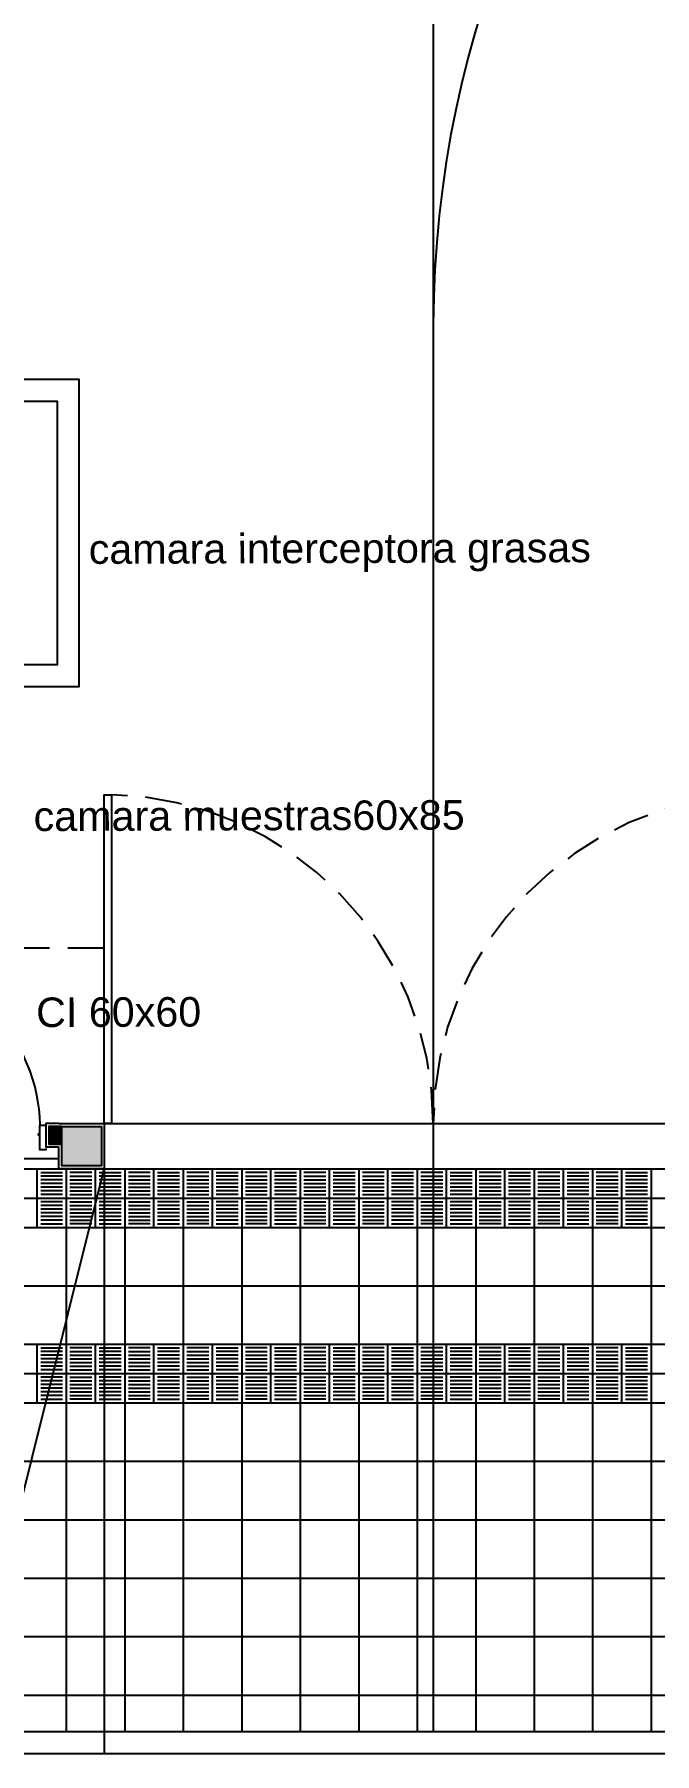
# Model space of a CAD drawing. Header units: inches. Extents: x -309 to 190, y -1585 to -1350.
# Drawn here: x -181.51 to -177.27, y -1423.41 to -1411.65 of the extents above; entities that cross this region are included whole.
import ezdxf
from ezdxf.lldxf.tags import DXFTag

# ---------------------------------------------------------------- set-up
doc = ezdxf.new("R2010")
doc.units = ezdxf.units.IN
doc.header["$MEASUREMENT"] = 0
doc.linetypes.add('CENTER2', pattern=[1.125, 0.75, -0.125, 0.125, -0.125])
doc.linetypes.add('HIDDEN', pattern=[0.375, 0.25, -0.125])
doc.layers.get('0').update_dxf_attribs({"color": 9, "linetype": 'CONTINUOUS'})
for name, color, linetype in [('02', 9, 'CONTINUOUS'), ('CARP', 9, 'CONTINUOUS'), ('CIEGOS', 9, 'CONTINUOUS'), ('CLOACA', 9, 'CONTINUOUS'), ('color gris', 9, 'CONTINUOUS'), ('DET', 9, 'CONTINUOUS'), ('estructura', 9, 'CONTINUOUS'), ('LADRILLO HUECO 12', 9, 'CONTINUOUS'), ('lm', 9, 'HIDDEN'), ('NO VIDENTES', 9, 'CONTINUOUS'), ('PROY', 9, 'HIDDEN2'), ('PU', 9, 'HIDDEN'), ('REVOQUE', 9, 'CONTINUOUS'), ('V2', 9, 'CONTINUOUS')]:
    doc.layers.add(name, color=color, linetype=linetype)
doc.styles.add('ROMANS', font='arial.ttf')
tags = doc.linetypes.add('HIDDEN2', pattern=[0.1875, 0.125, -0.0625]).pattern_tags.tags
tags[6:7] = [DXFTag(74, 4), DXFTag(75, 0), DXFTag(340, '0'), DXFTag(46, 1.0), DXFTag(50, 0.0), DXFTag(44, 0.0), DXFTag(45, 0.0)]
tags[4:5] = [DXFTag(74, 4), DXFTag(75, 0), DXFTag(340, '0'), DXFTag(46, 1.0), DXFTag(50, 0.0), DXFTag(44, 0.0), DXFTag(45, 0.0)]

# ---------------------------------------------------------------- blocks, each defined once
blk = doc.blocks.new('Z$W@#6410')
for p, q in [((0.439, 0.612), (0.446, 0.619)), ((0.446, 0.619), (0.476, 0.619)), ((0.448, 0.62), (0.448, 0.619)), ((0.474, 0.62), (0.448, 0.62)), ((0.454, 0.62), (0.454, 0.631)), ((0.47, 0.62), (0.454, 0.62)), ((0.47, 0.628), (0.47, 0.62)), ((0.474, 0.62), (0.474, 0.619)), ((0.482, 0.612), (0.476, 0.619)), ((0.622, 0.66), (0.494, 0.66)), ((0.494, 0.649), (0.622, 0.649)), ((0.633, 0.612), (0.64, 0.619)), ((0.67, 0.619), (0.64, 0.619)), ((0.641, 0.62), (0.641, 0.619)), ((0.641, 0.62), (0.668, 0.62)), ((0.646, 0.628), (0.646, 0.62)), ((0.646, 0.62), (0.662, 0.62)), ((0.662, 0.62), (0.662, 0.631)), ((0.668, 0.62), (0.668, 0.619)), ((0.677, 0.612), (0.67, 0.619)), ((-0.045, 0.552), (-0.039, 0.545)), ((-0.039, 0.545), (-0.008, 0.545)), ((-0.037, 0.543), (-0.037, 0.545)), ((-0.01, 0.543), (-0.037, 0.543)), ((-0.03, 0.543), (-0.03, 0.532)), ((-0.015, 0.543), (-0.03, 0.543)), ((-0.015, 0.535), (-0.015, 0.543)), ((-0.01, 0.543), (-0.01, 0.545)), ((-0.002, 0.552), (-0.008, 0.545)), ((0.01, 0.515), (0.622, 0.515)), ((0.622, 0.504), (0.01, 0.504)), ((0.634, 0.552), (0.64, 0.545)), ((0.67, 0.545), (0.64, 0.545)), ((0.642, 0.543), (0.642, 0.545)), ((0.642, 0.543), (0.668, 0.543)), ((0.646, 0.535), (0.646, 0.543)), ((0.646, 0.543), (0.662, 0.543)), ((0.662, 0.543), (0.662, 0.532)), ((0.668, 0.543), (0.668, 0.545)), ((0.677, 0.552), (0.67, 0.545))]:
    blk.add_line(p, q)
for points in [[(-0.554, 0.652), (-0.564, 0.652), (-0.564, 0.612), (-0.464, 0.612), (-0.464, 0.602), (-0.454, 0.602), (-0.454, 0.612), (-0.394, 0.612), (-0.394, 0.652), (-0.404, 0.652)], [(-0.554, -0.548), (-0.564, -0.548), (-0.564, -0.508), (-0.464, -0.508), (-0.464, -0.498), (-0.454, -0.498), (-0.454, -0.508), (-0.394, -0.508), (-0.394, -0.548), (-0.404, -0.548)]]:
    blk.add_lwpolyline(points)
blk.add_lwpolyline([(-0.394, 0.552), (0.716, 0.552), (0.716, 0.612), (-0.394, 0.612)], close=True)
for centre, radius, start, end in [((0.492, 0.62), 0.0401, 87.2967, 163.0248), ((0.493, 0.626), 0.023, 85.6577, 174.0204), ((0.623, 0.62), 0.0401, 16.9752, 92.7033), ((0.623, 0.626), 0.023, 5.9796, 94.3423), ((-0.413, 0.623), 1.132, 270.9778, 356.3823), ((0.008, 0.544), 0.0401, 196.9752, 272.7033), ((0.008, 0.538), 0.023, 185.9796, 274.3423), ((0.623, 0.538), 0.023, 265.6577, 354.0204), ((0.624, 0.544), 0.0401, 267.2967, 343.0248)]:
    blk.add_arc(centre, radius, start, end)

msp = doc.modelspace()

# ---------------------------------------------------------------- hatches: boundary and pattern name
at = {"layer": 'color gris'}
h = msp.add_hatch(color=256, dxfattribs=at)
h.paths.add_polyline_path([(-234.352, -1419.388), (-234.602, -1419.388), (-234.602, -1419.118), (-234.102, -1419.118), (-234.102, -1419.388)])
h.paths.add_polyline_path([(-234.602, -1413.288), (-234.602, -1413.038), (-234.332, -1413.038), (-234.332, -1413.538), (-234.602, -1413.538)])
h.paths.add_polyline_path([(-234.602, -1407.388), (-234.602, -1407.138), (-234.332, -1407.138), (-234.332, -1407.638), (-234.602, -1407.638)])
h.paths.add_polyline_path([(-234.602, -1401.488), (-234.602, -1401.238), (-234.332, -1401.238), (-234.332, -1401.738), (-234.602, -1401.738)])
h.paths.add_polyline_path([(-234.602, -1395.588), (-234.602, -1395.338), (-234.332, -1395.338), (-234.332, -1395.838), (-234.602, -1395.838)])
h.paths.add_polyline_path([(-234.602, -1389.688), (-234.602, -1389.438), (-234.332, -1389.438), (-234.332, -1389.938), (-234.602, -1389.938)])
h.paths.add_polyline_path([(-234.352, -1379.108), (-234.602, -1379.108), (-234.602, -1379.378), (-234.042, -1379.378), (-234.042, -1379.108)])
h.paths.add_polyline_path([(-234.602, -1383.788), (-234.602, -1383.538), (-234.332, -1383.538), (-234.332, -1384.038), (-234.602, -1384.038)])
h.paths.add_polyline_path([(-199.299, -1406.298), (-199.299, -1406.048), (-199.029, -1406.048), (-199.029, -1406.548), (-199.299, -1406.548)])
h.paths.add_polyline_path([(-181.322, -1419.118), (-181.052, -1419.118), (-181.052, -1419.388), (-181.322, -1419.388)])
h.paths.add_polyline_path([(-206.622, -1375.558), (-206.622, -1375.308), (-206.892, -1375.308), (-206.892, -1375.968), (-206.622, -1375.968)])
h.paths.add_polyline_path([(-191.785, -1379.358), (-192.285, -1379.358), (-192.285, -1379.138), (-192.226, -1378.943), (-191.707, -1379.1)])
h.paths.add_polyline_path([(-184.212, -1381.367), (-184.577, -1381.256), (-184.656, -1381.515), (-184.482, -1381.567), (-184.482, -1381.867), (-184.212, -1381.867)])
h.paths.add_polyline_path([(-184.712, -1395.588), (-184.712, -1395.488), (-184.212, -1395.488), (-184.212, -1395.688), (-184.712, -1395.688)])
h.paths.add_polyline_path([(-184.712, -1389.688), (-184.712, -1389.588), (-184.212, -1389.588), (-184.212, -1389.788), (-184.712, -1389.788)])
h.paths.add_polyline_path([(-184.712, -1383.788), (-184.712, -1383.688), (-184.212, -1383.688), (-184.212, -1383.888), (-184.712, -1383.888)])
h.paths.add_polyline_path([(-203.989, -1375.385), (-204.228, -1375.313), (-204.307, -1375.572), (-203.828, -1375.716), (-203.75, -1375.458)])
h.paths.add_polyline_path([(-206.582, -1395.588), (-206.582, -1395.488), (-206.082, -1395.488), (-206.082, -1395.688), (-206.582, -1395.688)])
h.paths.add_polyline_path([(-184.212, -1410.408), (-184.212, -1410.658), (-184.482, -1410.658), (-184.482, -1410.158), (-184.212, -1410.158)])
h.paths.add_polyline_path([(-191.765, -1410.388), (-192.015, -1410.388), (-192.015, -1410.658), (-191.515, -1410.658), (-191.515, -1410.388)])
h.paths.add_polyline_path([(-199.049, -1410.388), (-199.299, -1410.388), (-199.299, -1410.658), (-198.799, -1410.658), (-198.799, -1410.388)])
h.paths.add_polyline_path([(-184.482, -1401.488), (-184.482, -1401.238), (-184.212, -1401.238), (-184.212, -1401.738), (-184.482, -1401.738)])
h.paths.add_polyline_path([(-191.765, -1401.238), (-192.015, -1401.238), (-192.015, -1401.508), (-191.515, -1401.508), (-191.515, -1401.238)])
h.paths.add_polyline_path([(-199.049, -1401.238), (-199.299, -1401.238), (-199.299, -1401.508), (-198.799, -1401.508), (-198.799, -1401.238)])
h.paths.add_polyline_path([(-191.765, -1419.118), (-192.015, -1419.118), (-192.015, -1419.388), (-191.515, -1419.388), (-191.515, -1419.118)])
h.paths.add_polyline_path([(-199.049, -1419.118), (-199.299, -1419.118), (-199.299, -1419.388), (-198.799, -1419.388), (-198.799, -1419.118)])
h.paths.add_polyline_path([(-184.212, -1419.388), (-184.212, -1419.118), (-184.712, -1419.118), (-184.712, -1419.388)])
h.paths.add_polyline_path([(-206.332, -1419.118), (-206.582, -1419.118), (-206.582, -1419.388), (-206.082, -1419.388), (-206.082, -1419.118)])
h.paths.add_polyline_path([(-206.872, -1419.118), (-207.122, -1419.118), (-207.122, -1419.388), (-206.622, -1419.388), (-206.622, -1419.118)])
h.paths.add_polyline_path([(-206.582, -1379.238), (-206.582, -1379.138), (-206.082, -1379.138), (-206.082, -1379.338), (-206.582, -1379.338)])
h.paths.add_polyline_path([(-206.582, -1413.288), (-206.582, -1413.038), (-206.312, -1413.038), (-206.312, -1413.538), (-206.582, -1413.538)])
h.paths.add_polyline_path([(-206.622, -1413.288), (-206.622, -1413.038), (-206.892, -1413.038), (-206.892, -1413.538), (-206.622, -1413.538)])
h.paths.add_polyline_path([(-206.582, -1407.388), (-206.582, -1407.138), (-206.312, -1407.138), (-206.312, -1407.638), (-206.582, -1407.638)])
h.paths.add_polyline_path([(-206.622, -1407.388), (-206.622, -1407.138), (-206.892, -1407.138), (-206.892, -1407.638), (-206.622, -1407.638)])
h.paths.add_polyline_path([(-206.582, -1401.488), (-206.582, -1401.238), (-206.312, -1401.238), (-206.312, -1401.738), (-206.582, -1401.738)])
h.paths.add_polyline_path([(-206.622, -1401.488), (-206.622, -1401.238), (-206.892, -1401.238), (-206.892, -1401.738), (-206.622, -1401.738)])
h.paths.add_polyline_path([(-206.622, -1395.588), (-206.622, -1395.338), (-206.892, -1395.338), (-206.892, -1395.838), (-206.622, -1395.838)])
h.paths.add_polyline_path([(-206.582, -1389.688), (-206.582, -1389.588), (-206.082, -1389.588), (-206.082, -1389.788), (-206.582, -1389.788)])
h.paths.add_polyline_path([(-206.622, -1389.688), (-206.622, -1389.438), (-206.892, -1389.438), (-206.892, -1389.938), (-206.622, -1389.938)])
h.paths.add_polyline_path([(-211.412, -1375.618), (-211.412, -1375.308), (-211.682, -1375.308), (-211.682, -1375.968), (-211.412, -1375.968)])
h.paths.add_polyline_path([(-206.582, -1383.788), (-206.582, -1383.688), (-206.082, -1383.688), (-206.082, -1383.888), (-206.582, -1383.888)])
h.paths.add_polyline_path([(-206.622, -1383.788), (-206.622, -1383.538), (-206.892, -1383.538), (-206.892, -1384.038), (-206.622, -1384.038)])
h.paths.add_polyline_path([(-206.622, -1379.238), (-206.622, -1378.988), (-206.892, -1378.988), (-206.892, -1379.488), (-206.622, -1379.488)])
at = {"layer": 'LADRILLO HUECO 12'}
msp.add_hatch(color=256, dxfattribs=at).paths.add_polyline_path([(-181.322, -1419.118), (-181.412, -1419.118), (-181.412, -1419.238), (-181.322, -1419.238)])

# ---------------------------------------------------------------- linework, layer by layer
at = {"linetype": 'HIDDEN'}
msp.add_lwpolyline([(-181.032, -1419.098), (-181.032, -1417.998), (-181.032, -1417.898), (-184.192, -1417.898)], dxfattribs=at)
for points in [[(-181.032, -1419.098), (-176.532, -1419.098)], [(-181.342, -1419.339), (-184.192, -1419.339)]]:
    msp.add_lwpolyline(points)
at = {"layer": '02'}
for p, q in [((-182.032, -1423.408), (-181.032, -1419.408)), ((-181.032, -1419.408), (-181.032, -1423.408))]:
    msp.add_line(p, q, dxfattribs=at)
at = {"layer": 'CARP'}
msp.add_lwpolyline([(-181.032, -1419.098), (-181.032, -1416.848), (-180.982, -1416.848), (-180.982, -1419.098)], close=True, dxfattribs=at)
at = {"layer": 'CIEGOS'}
for points in [[(-264.492, -1419.408), (-172.972, -1419.408)], [(-264.658, -1419.808), (-172.806, -1419.808)], [(-264.989, -1420.608), (-172.474, -1420.608)], [(-264.989, -1420.608), (-172.474, -1420.608)], [(-265.155, -1421.008), (-172.308, -1421.008)], [(-265.155, -1421.008), (-172.308, -1421.008)]]:
    msp.add_lwpolyline(points, dxfattribs=at)
at = {"layer": 'CLOACA'}
for points in [[(-182.703, -1416.108), (-181.203, -1416.108), (-181.203, -1414.008), (-182.703, -1414.008)], [(-182.553, -1415.958), (-181.353, -1415.958), (-181.353, -1414.158), (-182.553, -1414.158)]]:
    msp.add_lwpolyline(points, close=True, dxfattribs=at)
at = {"layer": 'DET'}
for points in [[(-181.492, -1419.808), (-181.492, -1419.408)], [(-181.292, -1419.408), (-181.292, -1423.258)], [(-181.092, -1419.808), (-181.092, -1419.408)], [(-180.892, -1419.408), (-180.892, -1423.258)], [(-180.692, -1419.808), (-180.692, -1419.408)], [(-180.492, -1419.408), (-180.492, -1423.258)], [(-180.292, -1419.808), (-180.292, -1419.408)], [(-180.092, -1419.408), (-180.092, -1423.258)], [(-179.892, -1419.808), (-179.892, -1419.408)], [(-179.692, -1419.408), (-179.692, -1423.258)], [(-179.492, -1419.808), (-179.492, -1419.408)], [(-179.292, -1419.408), (-179.292, -1423.258)], [(-179.092, -1419.808), (-179.092, -1419.408)], [(-178.892, -1419.408), (-178.892, -1423.258)], [(-178.692, -1419.808), (-178.692, -1419.408)], [(-178.492, -1419.408), (-178.492, -1423.258)], [(-178.292, -1419.808), (-178.292, -1419.408)], [(-178.092, -1419.408), (-178.092, -1423.258)], [(-177.892, -1419.808), (-177.892, -1419.408)], [(-177.692, -1419.408), (-177.692, -1423.258)], [(-177.492, -1419.808), (-177.492, -1419.408)], [(-177.292, -1419.408), (-177.292, -1423.258)], [(-264.575, -1419.608), (-172.889, -1419.608)], [(-264.824, -1420.208), (-172.64, -1420.208)], [(-264.824, -1420.208), (-172.64, -1420.208)], [(-181.492, -1421.008), (-181.492, -1420.608)], [(-181.092, -1421.008), (-181.092, -1420.608)], [(-180.692, -1421.008), (-180.692, -1420.608)], [(-180.292, -1421.008), (-180.292, -1420.608)], [(-179.892, -1421.008), (-179.892, -1420.608)], [(-179.492, -1421.008), (-179.492, -1420.608)], [(-179.092, -1421.008), (-179.092, -1420.608)], [(-178.692, -1421.008), (-178.692, -1420.608)], [(-178.292, -1421.008), (-178.292, -1420.608)], [(-177.892, -1421.008), (-177.892, -1420.608)], [(-177.492, -1421.008), (-177.492, -1420.608)], [(-265.072, -1420.808), (-172.391, -1420.808)], [(-265.072, -1420.808), (-172.391, -1420.808)], [(-265.321, -1421.408), (-172.142, -1421.408)], [(-265.321, -1421.408), (-172.142, -1421.408)], [(-265.487, -1421.808), (-171.977, -1421.808)], [(-265.487, -1421.808), (-171.977, -1421.808)], [(-265.653, -1422.208), (-171.811, -1422.208)], [(-183.292, -1422.608), (-171.645, -1422.608)], [(-183.292, -1423.008), (-171.479, -1423.008)]]:
    msp.add_lwpolyline(points, dxfattribs=at)
at = {"layer": 'estructura'}
msp.add_lwpolyline([(-181.322, -1419.118), (-181.052, -1419.118), (-181.052, -1419.388), (-181.322, -1419.388)], close=True, dxfattribs=at)
at = {"layer": 'LADRILLO HUECO 12'}
msp.add_lwpolyline([(-181.322, -1419.118), (-181.412, -1419.118), (-181.412, -1419.238), (-181.322, -1419.238)], dxfattribs=at)
at = {"layer": 'lm', "linetype": 'CENTER2'}
msp.add_line((-265.805, -1419.408), (-171.458, -1419.408), dxfattribs=at)
msp.add_line((-265.805, -1419.408), (-171.458, -1419.408), dxfattribs=at)
at = {"layer": 'NO VIDENTES'}
for p, q in [((-181.467, -1419.433), (-181.317, -1419.433)), ((-181.317, -1419.458), (-181.467, -1419.458)), ((-181.117, -1419.433), (-181.267, -1419.433)), ((-181.267, -1419.458), (-181.117, -1419.458)), ((-181.067, -1419.433), (-180.917, -1419.433)), ((-180.917, -1419.458), (-181.067, -1419.458)), ((-180.717, -1419.433), (-180.867, -1419.433)), ((-180.867, -1419.458), (-180.717, -1419.458)), ((-180.667, -1419.433), (-180.517, -1419.433)), ((-180.517, -1419.458), (-180.667, -1419.458)), ((-180.317, -1419.433), (-180.467, -1419.433)), ((-180.467, -1419.458), (-180.317, -1419.458)), ((-180.267, -1419.433), (-180.117, -1419.433)), ((-180.117, -1419.458), (-180.267, -1419.458)), ((-179.917, -1419.433), (-180.067, -1419.433)), ((-180.067, -1419.458), (-179.917, -1419.458)), ((-179.867, -1419.433), (-179.717, -1419.433)), ((-179.717, -1419.458), (-179.867, -1419.458)), ((-179.517, -1419.433), (-179.667, -1419.433)), ((-179.667, -1419.458), (-179.517, -1419.458)), ((-179.467, -1419.433), (-179.317, -1419.433)), ((-179.317, -1419.458), (-179.467, -1419.458)), ((-179.117, -1419.433), (-179.267, -1419.433)), ((-179.267, -1419.458), (-179.117, -1419.458)), ((-179.067, -1419.433), (-178.917, -1419.433)), ((-178.917, -1419.458), (-179.067, -1419.458)), ((-178.717, -1419.433), (-178.867, -1419.433)), ((-178.867, -1419.458), (-178.717, -1419.458)), ((-178.667, -1419.433), (-178.517, -1419.433)), ((-178.517, -1419.458), (-178.667, -1419.458)), ((-178.317, -1419.433), (-178.467, -1419.433)), ((-178.467, -1419.458), (-178.317, -1419.458)), ((-178.267, -1419.433), (-178.117, -1419.433)), ((-178.117, -1419.458), (-178.267, -1419.458)), ((-177.917, -1419.433), (-178.067, -1419.433)), ((-178.067, -1419.458), (-177.917, -1419.458)), ((-177.867, -1419.433), (-177.717, -1419.433)), ((-177.717, -1419.458), (-177.867, -1419.458)), ((-177.517, -1419.433), (-177.667, -1419.433)), ((-177.667, -1419.458), (-177.517, -1419.458)), ((-177.467, -1419.433), (-177.317, -1419.433)), ((-177.317, -1419.458), (-177.467, -1419.458)), ((-181.317, -1419.483), (-181.467, -1419.483)), ((-181.317, -1419.508), (-181.467, -1419.508)), ((-181.317, -1419.533), (-181.467, -1419.533)), ((-181.317, -1419.558), (-181.467, -1419.558)), ((-181.317, -1419.583), (-181.467, -1419.583)), ((-181.267, -1419.483), (-181.117, -1419.483)), ((-181.267, -1419.508), (-181.117, -1419.508)), ((-181.267, -1419.533), (-181.117, -1419.533)), ((-181.267, -1419.558), (-181.117, -1419.558)), ((-181.267, -1419.583), (-181.117, -1419.583)), ((-180.917, -1419.483), (-181.067, -1419.483)), ((-180.917, -1419.508), (-181.067, -1419.508)), ((-180.917, -1419.533), (-181.067, -1419.533)), ((-180.917, -1419.558), (-181.067, -1419.558)), ((-180.917, -1419.583), (-181.067, -1419.583)), ((-180.867, -1419.483), (-180.717, -1419.483)), ((-180.867, -1419.508), (-180.717, -1419.508)), ((-180.867, -1419.533), (-180.717, -1419.533)), ((-180.867, -1419.558), (-180.717, -1419.558)), ((-180.867, -1419.583), (-180.717, -1419.583)), ((-180.517, -1419.483), (-180.667, -1419.483)), ((-180.517, -1419.508), (-180.667, -1419.508)), ((-180.517, -1419.533), (-180.667, -1419.533)), ((-180.517, -1419.558), (-180.667, -1419.558)), ((-180.517, -1419.583), (-180.667, -1419.583)), ((-180.467, -1419.483), (-180.317, -1419.483)), ((-180.467, -1419.508), (-180.317, -1419.508)), ((-180.467, -1419.533), (-180.317, -1419.533)), ((-180.467, -1419.558), (-180.317, -1419.558)), ((-180.467, -1419.583), (-180.317, -1419.583)), ((-180.117, -1419.483), (-180.267, -1419.483)), ((-180.117, -1419.508), (-180.267, -1419.508)), ((-180.117, -1419.533), (-180.267, -1419.533)), ((-180.117, -1419.558), (-180.267, -1419.558)), ((-180.117, -1419.583), (-180.267, -1419.583)), ((-180.067, -1419.483), (-179.917, -1419.483)), ((-180.067, -1419.508), (-179.917, -1419.508)), ((-180.067, -1419.533), (-179.917, -1419.533)), ((-180.067, -1419.558), (-179.917, -1419.558)), ((-180.067, -1419.583), (-179.917, -1419.583)), ((-179.717, -1419.483), (-179.867, -1419.483)), ((-179.717, -1419.508), (-179.867, -1419.508)), ((-179.717, -1419.533), (-179.867, -1419.533)), ((-179.717, -1419.558), (-179.867, -1419.558)), ((-179.717, -1419.583), (-179.867, -1419.583)), ((-179.667, -1419.483), (-179.517, -1419.483)), ((-179.667, -1419.508), (-179.517, -1419.508)), ((-179.667, -1419.533), (-179.517, -1419.533)), ((-179.667, -1419.558), (-179.517, -1419.558)), ((-179.667, -1419.583), (-179.517, -1419.583)), ((-179.317, -1419.483), (-179.467, -1419.483)), ((-179.317, -1419.508), (-179.467, -1419.508)), ((-179.317, -1419.533), (-179.467, -1419.533)), ((-179.317, -1419.558), (-179.467, -1419.558)), ((-179.317, -1419.583), (-179.467, -1419.583)), ((-179.267, -1419.483), (-179.117, -1419.483)), ((-179.267, -1419.508), (-179.117, -1419.508)), ((-179.267, -1419.533), (-179.117, -1419.533)), ((-179.267, -1419.558), (-179.117, -1419.558)), ((-179.267, -1419.583), (-179.117, -1419.583)), ((-178.917, -1419.483), (-179.067, -1419.483)), ((-178.917, -1419.508), (-179.067, -1419.508)), ((-178.917, -1419.533), (-179.067, -1419.533)), ((-178.917, -1419.558), (-179.067, -1419.558)), ((-178.917, -1419.583), (-179.067, -1419.583)), ((-178.867, -1419.483), (-178.717, -1419.483)), ((-178.867, -1419.508), (-178.717, -1419.508)), ((-178.867, -1419.533), (-178.717, -1419.533)), ((-178.867, -1419.558), (-178.717, -1419.558)), ((-178.867, -1419.583), (-178.717, -1419.583)), ((-178.517, -1419.483), (-178.667, -1419.483)), ((-178.517, -1419.508), (-178.667, -1419.508)), ((-178.517, -1419.533), (-178.667, -1419.533)), ((-178.517, -1419.558), (-178.667, -1419.558)), ((-178.517, -1419.583), (-178.667, -1419.583)), ((-178.467, -1419.483), (-178.317, -1419.483)), ((-178.467, -1419.508), (-178.317, -1419.508)), ((-178.467, -1419.533), (-178.317, -1419.533)), ((-178.467, -1419.558), (-178.317, -1419.558)), ((-178.467, -1419.583), (-178.317, -1419.583)), ((-178.117, -1419.483), (-178.267, -1419.483)), ((-178.117, -1419.508), (-178.267, -1419.508)), ((-178.117, -1419.533), (-178.267, -1419.533)), ((-178.117, -1419.558), (-178.267, -1419.558)), ((-178.117, -1419.583), (-178.267, -1419.583)), ((-178.067, -1419.483), (-177.917, -1419.483)), ((-178.067, -1419.508), (-177.917, -1419.508)), ((-178.067, -1419.533), (-177.917, -1419.533)), ((-178.067, -1419.558), (-177.917, -1419.558)), ((-178.067, -1419.583), (-177.917, -1419.583)), ((-177.717, -1419.483), (-177.867, -1419.483)), ((-177.717, -1419.508), (-177.867, -1419.508)), ((-177.717, -1419.533), (-177.867, -1419.533)), ((-177.717, -1419.558), (-177.867, -1419.558)), ((-177.717, -1419.583), (-177.867, -1419.583)), ((-177.667, -1419.483), (-177.517, -1419.483)), ((-177.667, -1419.508), (-177.517, -1419.508)), ((-177.667, -1419.533), (-177.517, -1419.533)), ((-177.667, -1419.558), (-177.517, -1419.558)), ((-177.667, -1419.583), (-177.517, -1419.583)), ((-177.317, -1419.483), (-177.467, -1419.483)), ((-177.317, -1419.508), (-177.467, -1419.508)), ((-177.317, -1419.533), (-177.467, -1419.533)), ((-177.317, -1419.558), (-177.467, -1419.558)), ((-177.317, -1419.583), (-177.467, -1419.583)), ((-181.317, -1419.633), (-181.467, -1419.633)), ((-181.317, -1419.658), (-181.467, -1419.658)), ((-181.317, -1419.683), (-181.467, -1419.683)), ((-181.317, -1419.708), (-181.467, -1419.708)), ((-181.267, -1419.633), (-181.117, -1419.633)), ((-181.267, -1419.658), (-181.117, -1419.658)), ((-181.267, -1419.683), (-181.117, -1419.683)), ((-181.267, -1419.708), (-181.117, -1419.708)), ((-180.917, -1419.633), (-181.067, -1419.633)), ((-180.917, -1419.658), (-181.067, -1419.658)), ((-180.917, -1419.683), (-181.067, -1419.683)), ((-180.917, -1419.708), (-181.067, -1419.708)), ((-180.867, -1419.633), (-180.717, -1419.633)), ((-180.867, -1419.658), (-180.717, -1419.658)), ((-180.867, -1419.683), (-180.717, -1419.683)), ((-180.867, -1419.708), (-180.717, -1419.708)), ((-180.517, -1419.633), (-180.667, -1419.633)), ((-180.517, -1419.658), (-180.667, -1419.658)), ((-180.517, -1419.683), (-180.667, -1419.683)), ((-180.517, -1419.708), (-180.667, -1419.708)), ((-180.467, -1419.633), (-180.317, -1419.633)), ((-180.467, -1419.658), (-180.317, -1419.658)), ((-180.467, -1419.683), (-180.317, -1419.683)), ((-180.467, -1419.708), (-180.317, -1419.708)), ((-180.117, -1419.633), (-180.267, -1419.633)), ((-180.117, -1419.658), (-180.267, -1419.658)), ((-180.117, -1419.683), (-180.267, -1419.683)), ((-180.117, -1419.708), (-180.267, -1419.708)), ((-180.067, -1419.633), (-179.917, -1419.633)), ((-180.067, -1419.658), (-179.917, -1419.658)), ((-180.067, -1419.683), (-179.917, -1419.683)), ((-180.067, -1419.708), (-179.917, -1419.708)), ((-179.717, -1419.633), (-179.867, -1419.633)), ((-179.717, -1419.658), (-179.867, -1419.658)), ((-179.717, -1419.683), (-179.867, -1419.683)), ((-179.717, -1419.708), (-179.867, -1419.708)), ((-179.667, -1419.633), (-179.517, -1419.633)), ((-179.667, -1419.658), (-179.517, -1419.658)), ((-179.667, -1419.683), (-179.517, -1419.683)), ((-179.667, -1419.708), (-179.517, -1419.708)), ((-179.317, -1419.633), (-179.467, -1419.633)), ((-179.317, -1419.658), (-179.467, -1419.658)), ((-179.317, -1419.683), (-179.467, -1419.683)), ((-179.317, -1419.708), (-179.467, -1419.708)), ((-179.267, -1419.633), (-179.117, -1419.633)), ((-179.267, -1419.658), (-179.117, -1419.658)), ((-179.267, -1419.683), (-179.117, -1419.683)), ((-179.267, -1419.708), (-179.117, -1419.708)), ((-178.917, -1419.633), (-179.067, -1419.633)), ((-178.917, -1419.658), (-179.067, -1419.658)), ((-178.917, -1419.683), (-179.067, -1419.683)), ((-178.917, -1419.708), (-179.067, -1419.708)), ((-178.867, -1419.633), (-178.717, -1419.633)), ((-178.867, -1419.658), (-178.717, -1419.658)), ((-178.867, -1419.683), (-178.717, -1419.683)), ((-178.867, -1419.708), (-178.717, -1419.708)), ((-178.517, -1419.633), (-178.667, -1419.633)), ((-178.517, -1419.658), (-178.667, -1419.658)), ((-178.517, -1419.683), (-178.667, -1419.683)), ((-178.517, -1419.708), (-178.667, -1419.708)), ((-178.467, -1419.633), (-178.317, -1419.633)), ((-178.467, -1419.658), (-178.317, -1419.658)), ((-178.467, -1419.683), (-178.317, -1419.683)), ((-178.467, -1419.708), (-178.317, -1419.708)), ((-178.117, -1419.633), (-178.267, -1419.633)), ((-178.117, -1419.658), (-178.267, -1419.658)), ((-178.117, -1419.683), (-178.267, -1419.683)), ((-178.117, -1419.708), (-178.267, -1419.708)), ((-178.067, -1419.633), (-177.917, -1419.633)), ((-178.067, -1419.658), (-177.917, -1419.658)), ((-178.067, -1419.683), (-177.917, -1419.683)), ((-178.067, -1419.708), (-177.917, -1419.708)), ((-177.717, -1419.633), (-177.867, -1419.633)), ((-177.717, -1419.658), (-177.867, -1419.658)), ((-177.717, -1419.683), (-177.867, -1419.683)), ((-177.717, -1419.708), (-177.867, -1419.708)), ((-177.667, -1419.633), (-177.517, -1419.633)), ((-177.667, -1419.658), (-177.517, -1419.658)), ((-177.667, -1419.683), (-177.517, -1419.683)), ((-177.667, -1419.708), (-177.517, -1419.708)), ((-177.317, -1419.633), (-177.467, -1419.633)), ((-177.317, -1419.658), (-177.467, -1419.658)), ((-177.317, -1419.683), (-177.467, -1419.683)), ((-177.317, -1419.708), (-177.467, -1419.708)), ((-181.317, -1419.733), (-181.467, -1419.733)), ((-181.317, -1419.758), (-181.467, -1419.758)), ((-181.467, -1419.783), (-181.317, -1419.783)), ((-181.267, -1419.733), (-181.117, -1419.733)), ((-181.267, -1419.758), (-181.117, -1419.758)), ((-181.117, -1419.783), (-181.267, -1419.783)), ((-180.917, -1419.733), (-181.067, -1419.733)), ((-180.917, -1419.758), (-181.067, -1419.758)), ((-181.067, -1419.783), (-180.917, -1419.783)), ((-180.867, -1419.733), (-180.717, -1419.733)), ((-180.867, -1419.758), (-180.717, -1419.758)), ((-180.717, -1419.783), (-180.867, -1419.783)), ((-180.517, -1419.733), (-180.667, -1419.733)), ((-180.517, -1419.758), (-180.667, -1419.758)), ((-180.667, -1419.783), (-180.517, -1419.783)), ((-180.467, -1419.733), (-180.317, -1419.733)), ((-180.467, -1419.758), (-180.317, -1419.758)), ((-180.317, -1419.783), (-180.467, -1419.783)), ((-180.117, -1419.733), (-180.267, -1419.733)), ((-180.117, -1419.758), (-180.267, -1419.758)), ((-180.267, -1419.783), (-180.117, -1419.783)), ((-180.067, -1419.733), (-179.917, -1419.733)), ((-180.067, -1419.758), (-179.917, -1419.758)), ((-179.917, -1419.783), (-180.067, -1419.783)), ((-179.717, -1419.733), (-179.867, -1419.733)), ((-179.717, -1419.758), (-179.867, -1419.758)), ((-179.867, -1419.783), (-179.717, -1419.783)), ((-179.667, -1419.733), (-179.517, -1419.733)), ((-179.667, -1419.758), (-179.517, -1419.758)), ((-179.517, -1419.783), (-179.667, -1419.783)), ((-179.317, -1419.733), (-179.467, -1419.733)), ((-179.317, -1419.758), (-179.467, -1419.758)), ((-179.467, -1419.783), (-179.317, -1419.783)), ((-179.267, -1419.733), (-179.117, -1419.733)), ((-179.267, -1419.758), (-179.117, -1419.758)), ((-179.117, -1419.783), (-179.267, -1419.783)), ((-178.917, -1419.733), (-179.067, -1419.733)), ((-178.917, -1419.758), (-179.067, -1419.758)), ((-179.067, -1419.783), (-178.917, -1419.783)), ((-178.867, -1419.733), (-178.717, -1419.733)), ((-178.867, -1419.758), (-178.717, -1419.758)), ((-178.717, -1419.783), (-178.867, -1419.783)), ((-178.517, -1419.733), (-178.667, -1419.733)), ((-178.517, -1419.758), (-178.667, -1419.758)), ((-178.667, -1419.783), (-178.517, -1419.783)), ((-178.467, -1419.733), (-178.317, -1419.733)), ((-178.467, -1419.758), (-178.317, -1419.758)), ((-178.317, -1419.783), (-178.467, -1419.783)), ((-178.117, -1419.733), (-178.267, -1419.733)), ((-178.117, -1419.758), (-178.267, -1419.758)), ((-178.267, -1419.783), (-178.117, -1419.783)), ((-178.067, -1419.733), (-177.917, -1419.733)), ((-178.067, -1419.758), (-177.917, -1419.758)), ((-177.917, -1419.783), (-178.067, -1419.783)), ((-177.717, -1419.733), (-177.867, -1419.733)), ((-177.717, -1419.758), (-177.867, -1419.758)), ((-177.867, -1419.783), (-177.717, -1419.783)), ((-177.667, -1419.733), (-177.517, -1419.733)), ((-177.667, -1419.758), (-177.517, -1419.758)), ((-177.517, -1419.783), (-177.667, -1419.783)), ((-177.317, -1419.733), (-177.467, -1419.733)), ((-177.317, -1419.758), (-177.467, -1419.758)), ((-177.467, -1419.783), (-177.317, -1419.783)), ((-181.467, -1420.633), (-181.317, -1420.633)), ((-181.117, -1420.633), (-181.267, -1420.633)), ((-181.067, -1420.633), (-180.917, -1420.633)), ((-180.717, -1420.633), (-180.867, -1420.633)), ((-180.667, -1420.633), (-180.517, -1420.633)), ((-180.317, -1420.633), (-180.467, -1420.633)), ((-180.267, -1420.633), (-180.117, -1420.633)), ((-179.917, -1420.633), (-180.067, -1420.633)), ((-179.867, -1420.633), (-179.717, -1420.633)), ((-179.517, -1420.633), (-179.667, -1420.633)), ((-179.467, -1420.633), (-179.317, -1420.633)), ((-179.117, -1420.633), (-179.267, -1420.633)), ((-179.067, -1420.633), (-178.917, -1420.633)), ((-178.717, -1420.633), (-178.867, -1420.633)), ((-178.667, -1420.633), (-178.517, -1420.633)), ((-178.317, -1420.633), (-178.467, -1420.633)), ((-178.267, -1420.633), (-178.117, -1420.633)), ((-177.917, -1420.633), (-178.067, -1420.633)), ((-177.867, -1420.633), (-177.717, -1420.633)), ((-177.517, -1420.633), (-177.667, -1420.633)), ((-177.467, -1420.633), (-177.317, -1420.633)), ((-181.317, -1420.658), (-181.467, -1420.658)), ((-181.317, -1420.683), (-181.467, -1420.683)), ((-181.317, -1420.708), (-181.467, -1420.708)), ((-181.317, -1420.733), (-181.467, -1420.733)), ((-181.317, -1420.758), (-181.467, -1420.758)), ((-181.267, -1420.658), (-181.117, -1420.658)), ((-181.267, -1420.683), (-181.117, -1420.683)), ((-181.267, -1420.708), (-181.117, -1420.708)), ((-181.267, -1420.733), (-181.117, -1420.733)), ((-181.267, -1420.758), (-181.117, -1420.758)), ((-180.917, -1420.658), (-181.067, -1420.658)), ((-180.917, -1420.683), (-181.067, -1420.683)), ((-180.917, -1420.708), (-181.067, -1420.708)), ((-180.917, -1420.733), (-181.067, -1420.733)), ((-180.917, -1420.758), (-181.067, -1420.758)), ((-180.867, -1420.658), (-180.717, -1420.658)), ((-180.867, -1420.683), (-180.717, -1420.683)), ((-180.867, -1420.708), (-180.717, -1420.708)), ((-180.867, -1420.733), (-180.717, -1420.733)), ((-180.867, -1420.758), (-180.717, -1420.758)), ((-180.517, -1420.658), (-180.667, -1420.658)), ((-180.517, -1420.683), (-180.667, -1420.683)), ((-180.517, -1420.708), (-180.667, -1420.708)), ((-180.517, -1420.733), (-180.667, -1420.733)), ((-180.517, -1420.758), (-180.667, -1420.758)), ((-180.467, -1420.658), (-180.317, -1420.658)), ((-180.467, -1420.683), (-180.317, -1420.683)), ((-180.467, -1420.708), (-180.317, -1420.708)), ((-180.467, -1420.733), (-180.317, -1420.733)), ((-180.467, -1420.758), (-180.317, -1420.758)), ((-180.117, -1420.658), (-180.267, -1420.658)), ((-180.117, -1420.683), (-180.267, -1420.683)), ((-180.117, -1420.708), (-180.267, -1420.708)), ((-180.117, -1420.733), (-180.267, -1420.733)), ((-180.117, -1420.758), (-180.267, -1420.758)), ((-180.067, -1420.658), (-179.917, -1420.658)), ((-180.067, -1420.683), (-179.917, -1420.683)), ((-180.067, -1420.708), (-179.917, -1420.708)), ((-180.067, -1420.733), (-179.917, -1420.733)), ((-180.067, -1420.758), (-179.917, -1420.758)), ((-179.717, -1420.658), (-179.867, -1420.658)), ((-179.717, -1420.683), (-179.867, -1420.683)), ((-179.717, -1420.708), (-179.867, -1420.708)), ((-179.717, -1420.733), (-179.867, -1420.733)), ((-179.717, -1420.758), (-179.867, -1420.758)), ((-179.667, -1420.658), (-179.517, -1420.658)), ((-179.667, -1420.683), (-179.517, -1420.683)), ((-179.667, -1420.708), (-179.517, -1420.708)), ((-179.667, -1420.733), (-179.517, -1420.733)), ((-179.667, -1420.758), (-179.517, -1420.758)), ((-179.317, -1420.658), (-179.467, -1420.658)), ((-179.317, -1420.683), (-179.467, -1420.683)), ((-179.317, -1420.708), (-179.467, -1420.708)), ((-179.317, -1420.733), (-179.467, -1420.733)), ((-179.317, -1420.758), (-179.467, -1420.758)), ((-179.267, -1420.658), (-179.117, -1420.658)), ((-179.267, -1420.683), (-179.117, -1420.683)), ((-179.267, -1420.708), (-179.117, -1420.708)), ((-179.267, -1420.733), (-179.117, -1420.733)), ((-179.267, -1420.758), (-179.117, -1420.758)), ((-178.917, -1420.658), (-179.067, -1420.658)), ((-178.917, -1420.683), (-179.067, -1420.683)), ((-178.917, -1420.708), (-179.067, -1420.708)), ((-178.917, -1420.733), (-179.067, -1420.733)), ((-178.917, -1420.758), (-179.067, -1420.758)), ((-178.867, -1420.658), (-178.717, -1420.658)), ((-178.867, -1420.683), (-178.717, -1420.683)), ((-178.867, -1420.708), (-178.717, -1420.708)), ((-178.867, -1420.733), (-178.717, -1420.733)), ((-178.867, -1420.758), (-178.717, -1420.758)), ((-178.517, -1420.658), (-178.667, -1420.658)), ((-178.517, -1420.683), (-178.667, -1420.683)), ((-178.517, -1420.708), (-178.667, -1420.708)), ((-178.517, -1420.733), (-178.667, -1420.733)), ((-178.517, -1420.758), (-178.667, -1420.758)), ((-178.467, -1420.658), (-178.317, -1420.658)), ((-178.467, -1420.683), (-178.317, -1420.683)), ((-178.467, -1420.708), (-178.317, -1420.708)), ((-178.467, -1420.733), (-178.317, -1420.733)), ((-178.467, -1420.758), (-178.317, -1420.758)), ((-178.117, -1420.658), (-178.267, -1420.658)), ((-178.117, -1420.683), (-178.267, -1420.683)), ((-178.117, -1420.708), (-178.267, -1420.708)), ((-178.117, -1420.733), (-178.267, -1420.733)), ((-178.117, -1420.758), (-178.267, -1420.758)), ((-178.067, -1420.658), (-177.917, -1420.658)), ((-178.067, -1420.683), (-177.917, -1420.683)), ((-178.067, -1420.708), (-177.917, -1420.708)), ((-178.067, -1420.733), (-177.917, -1420.733)), ((-178.067, -1420.758), (-177.917, -1420.758)), ((-177.717, -1420.658), (-177.867, -1420.658)), ((-177.717, -1420.683), (-177.867, -1420.683)), ((-177.717, -1420.708), (-177.867, -1420.708)), ((-177.717, -1420.733), (-177.867, -1420.733)), ((-177.717, -1420.758), (-177.867, -1420.758)), ((-177.667, -1420.658), (-177.517, -1420.658)), ((-177.667, -1420.683), (-177.517, -1420.683)), ((-177.667, -1420.708), (-177.517, -1420.708)), ((-177.667, -1420.733), (-177.517, -1420.733)), ((-177.667, -1420.758), (-177.517, -1420.758)), ((-177.317, -1420.658), (-177.467, -1420.658)), ((-177.317, -1420.683), (-177.467, -1420.683)), ((-177.317, -1420.708), (-177.467, -1420.708)), ((-177.317, -1420.733), (-177.467, -1420.733)), ((-177.317, -1420.758), (-177.467, -1420.758)), ((-181.317, -1420.783), (-181.467, -1420.783)), ((-181.317, -1420.833), (-181.467, -1420.833)), ((-181.317, -1420.858), (-181.467, -1420.858)), ((-181.317, -1420.883), (-181.467, -1420.883)), ((-181.267, -1420.783), (-181.117, -1420.783)), ((-181.267, -1420.833), (-181.117, -1420.833)), ((-181.267, -1420.858), (-181.117, -1420.858)), ((-181.267, -1420.883), (-181.117, -1420.883)), ((-180.917, -1420.783), (-181.067, -1420.783)), ((-180.917, -1420.833), (-181.067, -1420.833)), ((-180.917, -1420.858), (-181.067, -1420.858)), ((-180.917, -1420.883), (-181.067, -1420.883)), ((-180.867, -1420.783), (-180.717, -1420.783)), ((-180.867, -1420.833), (-180.717, -1420.833)), ((-180.867, -1420.858), (-180.717, -1420.858)), ((-180.867, -1420.883), (-180.717, -1420.883)), ((-180.517, -1420.783), (-180.667, -1420.783)), ((-180.517, -1420.833), (-180.667, -1420.833)), ((-180.517, -1420.858), (-180.667, -1420.858)), ((-180.517, -1420.883), (-180.667, -1420.883)), ((-180.467, -1420.783), (-180.317, -1420.783)), ((-180.467, -1420.833), (-180.317, -1420.833)), ((-180.467, -1420.858), (-180.317, -1420.858)), ((-180.467, -1420.883), (-180.317, -1420.883)), ((-180.117, -1420.783), (-180.267, -1420.783)), ((-180.117, -1420.833), (-180.267, -1420.833)), ((-180.117, -1420.858), (-180.267, -1420.858)), ((-180.117, -1420.883), (-180.267, -1420.883)), ((-180.067, -1420.783), (-179.917, -1420.783)), ((-180.067, -1420.833), (-179.917, -1420.833)), ((-180.067, -1420.858), (-179.917, -1420.858)), ((-180.067, -1420.883), (-179.917, -1420.883)), ((-179.717, -1420.783), (-179.867, -1420.783)), ((-179.717, -1420.833), (-179.867, -1420.833)), ((-179.717, -1420.858), (-179.867, -1420.858)), ((-179.717, -1420.883), (-179.867, -1420.883)), ((-179.667, -1420.783), (-179.517, -1420.783)), ((-179.667, -1420.833), (-179.517, -1420.833)), ((-179.667, -1420.858), (-179.517, -1420.858)), ((-179.667, -1420.883), (-179.517, -1420.883)), ((-179.317, -1420.783), (-179.467, -1420.783)), ((-179.317, -1420.833), (-179.467, -1420.833)), ((-179.317, -1420.858), (-179.467, -1420.858)), ((-179.317, -1420.883), (-179.467, -1420.883)), ((-179.267, -1420.783), (-179.117, -1420.783)), ((-179.267, -1420.833), (-179.117, -1420.833)), ((-179.267, -1420.858), (-179.117, -1420.858)), ((-179.267, -1420.883), (-179.117, -1420.883)), ((-178.917, -1420.783), (-179.067, -1420.783)), ((-178.917, -1420.833), (-179.067, -1420.833)), ((-178.917, -1420.858), (-179.067, -1420.858)), ((-178.917, -1420.883), (-179.067, -1420.883)), ((-178.867, -1420.783), (-178.717, -1420.783)), ((-178.867, -1420.833), (-178.717, -1420.833)), ((-178.867, -1420.858), (-178.717, -1420.858)), ((-178.867, -1420.883), (-178.717, -1420.883)), ((-178.517, -1420.783), (-178.667, -1420.783)), ((-178.517, -1420.833), (-178.667, -1420.833)), ((-178.517, -1420.858), (-178.667, -1420.858)), ((-178.517, -1420.883), (-178.667, -1420.883)), ((-178.467, -1420.783), (-178.317, -1420.783)), ((-178.467, -1420.833), (-178.317, -1420.833)), ((-178.467, -1420.858), (-178.317, -1420.858)), ((-178.467, -1420.883), (-178.317, -1420.883)), ((-178.117, -1420.783), (-178.267, -1420.783)), ((-178.117, -1420.833), (-178.267, -1420.833)), ((-178.117, -1420.858), (-178.267, -1420.858)), ((-178.117, -1420.883), (-178.267, -1420.883)), ((-178.067, -1420.783), (-177.917, -1420.783)), ((-178.067, -1420.833), (-177.917, -1420.833)), ((-178.067, -1420.858), (-177.917, -1420.858)), ((-178.067, -1420.883), (-177.917, -1420.883)), ((-177.717, -1420.783), (-177.867, -1420.783)), ((-177.717, -1420.833), (-177.867, -1420.833)), ((-177.717, -1420.858), (-177.867, -1420.858)), ((-177.717, -1420.883), (-177.867, -1420.883)), ((-177.667, -1420.783), (-177.517, -1420.783)), ((-177.667, -1420.833), (-177.517, -1420.833)), ((-177.667, -1420.858), (-177.517, -1420.858)), ((-177.667, -1420.883), (-177.517, -1420.883)), ((-177.317, -1420.783), (-177.467, -1420.783)), ((-177.317, -1420.833), (-177.467, -1420.833)), ((-177.317, -1420.858), (-177.467, -1420.858)), ((-177.317, -1420.883), (-177.467, -1420.883)), ((-181.317, -1420.908), (-181.467, -1420.908)), ((-181.317, -1420.933), (-181.467, -1420.933)), ((-181.317, -1420.958), (-181.467, -1420.958)), ((-181.467, -1420.983), (-181.317, -1420.983)), ((-181.267, -1420.908), (-181.117, -1420.908)), ((-181.267, -1420.933), (-181.117, -1420.933)), ((-181.267, -1420.958), (-181.117, -1420.958)), ((-181.117, -1420.983), (-181.267, -1420.983)), ((-180.917, -1420.908), (-181.067, -1420.908)), ((-180.917, -1420.933), (-181.067, -1420.933)), ((-180.917, -1420.958), (-181.067, -1420.958)), ((-181.067, -1420.983), (-180.917, -1420.983)), ((-180.867, -1420.908), (-180.717, -1420.908)), ((-180.867, -1420.933), (-180.717, -1420.933)), ((-180.867, -1420.958), (-180.717, -1420.958)), ((-180.717, -1420.983), (-180.867, -1420.983)), ((-180.517, -1420.908), (-180.667, -1420.908)), ((-180.517, -1420.933), (-180.667, -1420.933)), ((-180.517, -1420.958), (-180.667, -1420.958)), ((-180.667, -1420.983), (-180.517, -1420.983)), ((-180.467, -1420.908), (-180.317, -1420.908)), ((-180.467, -1420.933), (-180.317, -1420.933)), ((-180.467, -1420.958), (-180.317, -1420.958)), ((-180.317, -1420.983), (-180.467, -1420.983)), ((-180.117, -1420.908), (-180.267, -1420.908)), ((-180.117, -1420.933), (-180.267, -1420.933)), ((-180.117, -1420.958), (-180.267, -1420.958)), ((-180.267, -1420.983), (-180.117, -1420.983)), ((-180.067, -1420.908), (-179.917, -1420.908)), ((-180.067, -1420.933), (-179.917, -1420.933)), ((-180.067, -1420.958), (-179.917, -1420.958)), ((-179.917, -1420.983), (-180.067, -1420.983)), ((-179.717, -1420.908), (-179.867, -1420.908)), ((-179.717, -1420.933), (-179.867, -1420.933)), ((-179.717, -1420.958), (-179.867, -1420.958)), ((-179.867, -1420.983), (-179.717, -1420.983)), ((-179.667, -1420.908), (-179.517, -1420.908)), ((-179.667, -1420.933), (-179.517, -1420.933)), ((-179.667, -1420.958), (-179.517, -1420.958)), ((-179.517, -1420.983), (-179.667, -1420.983)), ((-179.317, -1420.908), (-179.467, -1420.908)), ((-179.317, -1420.933), (-179.467, -1420.933)), ((-179.317, -1420.958), (-179.467, -1420.958)), ((-179.467, -1420.983), (-179.317, -1420.983)), ((-179.267, -1420.908), (-179.117, -1420.908)), ((-179.267, -1420.933), (-179.117, -1420.933)), ((-179.267, -1420.958), (-179.117, -1420.958)), ((-179.117, -1420.983), (-179.267, -1420.983)), ((-178.917, -1420.908), (-179.067, -1420.908)), ((-178.917, -1420.933), (-179.067, -1420.933)), ((-178.917, -1420.958), (-179.067, -1420.958)), ((-179.067, -1420.983), (-178.917, -1420.983)), ((-178.867, -1420.908), (-178.717, -1420.908)), ((-178.867, -1420.933), (-178.717, -1420.933)), ((-178.867, -1420.958), (-178.717, -1420.958)), ((-178.717, -1420.983), (-178.867, -1420.983)), ((-178.517, -1420.908), (-178.667, -1420.908)), ((-178.517, -1420.933), (-178.667, -1420.933)), ((-178.517, -1420.958), (-178.667, -1420.958)), ((-178.667, -1420.983), (-178.517, -1420.983)), ((-178.467, -1420.908), (-178.317, -1420.908)), ((-178.467, -1420.933), (-178.317, -1420.933)), ((-178.467, -1420.958), (-178.317, -1420.958)), ((-178.317, -1420.983), (-178.467, -1420.983)), ((-178.117, -1420.908), (-178.267, -1420.908)), ((-178.117, -1420.933), (-178.267, -1420.933)), ((-178.117, -1420.958), (-178.267, -1420.958)), ((-178.267, -1420.983), (-178.117, -1420.983)), ((-178.067, -1420.908), (-177.917, -1420.908)), ((-178.067, -1420.933), (-177.917, -1420.933)), ((-178.067, -1420.958), (-177.917, -1420.958)), ((-177.917, -1420.983), (-178.067, -1420.983)), ((-177.717, -1420.908), (-177.867, -1420.908)), ((-177.717, -1420.933), (-177.867, -1420.933)), ((-177.717, -1420.958), (-177.867, -1420.958)), ((-177.867, -1420.983), (-177.717, -1420.983)), ((-177.667, -1420.908), (-177.517, -1420.908)), ((-177.667, -1420.933), (-177.517, -1420.933)), ((-177.667, -1420.958), (-177.517, -1420.958)), ((-177.517, -1420.983), (-177.667, -1420.983)), ((-177.317, -1420.908), (-177.467, -1420.908)), ((-177.317, -1420.933), (-177.467, -1420.933)), ((-177.317, -1420.958), (-177.467, -1420.958)), ((-177.467, -1420.983), (-177.317, -1420.983))]:
    msp.add_line(p, q, dxfattribs=at)
at = {"layer": 'PROY', "linetype": 'HIDDEN2', "ltscale": 3}
for points in [[(-164.882, -1401.54), (-171.479, -1401.54, 0.413105), (-178.782, -1408.81), (-178.782, -1423.258)], [(-182.924, -1406.36), (-171.479, -1406.36, 0.413105), (-178.782, -1413.63)]]:
    msp.add_lwpolyline(points, format="xyb", dxfattribs=at)
at = {"layer": 'PU'}
for centre, start, end in [((-181.032, -1419.098), 0, 88.7267), ((-176.532, -1419.098), 91.2733, 180)]:
    msp.add_arc(centre, 2.25, start, end, dxfattribs=at)
at = {"layer": 'REVOQUE'}
for points in [[(-181.342, -1419.098), (-181.432, -1419.098), (-181.432, -1419.258), (-181.342, -1419.258)], [(-181.342, -1419.098), (-181.032, -1419.098), (-181.032, -1419.408), (-181.342, -1419.408), (-181.342, -1419.258)]]:
    msp.add_lwpolyline(points, dxfattribs=at)
at = {"layer": 'V2'}
for points in [[(-272.732, -1415.408, 0.414214), (-264.732, -1423.408), (-172.732, -1423.408, 0.414214), (-164.732, -1415.408), (-164.732, -1390.482, 0.330583), (-171.837, -1380.91), (-202.518, -1371.631, 0.073558), (-204.834, -1371.288), (-264.732, -1371.288, 0.414214), (-272.732, -1379.288)], [(-272.582, -1415.408, 0.414214), (-264.732, -1423.258), (-172.732, -1423.258, 0.414214), (-164.882, -1415.408), (-164.882, -1390.482, 0.330583), (-171.88, -1381.054), (-202.561, -1371.774, 0.073558), (-204.834, -1371.438), (-264.732, -1371.438, 0.414214), (-272.582, -1379.288)]]:
    msp.add_lwpolyline(points, format="xyb", close=True, dxfattribs=at)

# ---------------------------------------------------------------- block references
at = {"layer": 'CARP', "rotation": 89.99999999999999}
msp.add_blockref('Z$W@#6410', (-181.98, -1418.714), dxfattribs=at)

# ---------------------------------------------------------------- texts
at = {"layer": 'CLOACA', "style": 'ROMANS'}
for s, height, p in [('camara interceptora grasas', 0.20199, (-181.138, -1415.269)), ('camara muestras60x85', 0.20199, (-181.515, -1417.097)), ('CI 60x60', 0.202, (-181.498, -1418.438))]:
    msp.add_text(s, height=height, rotation=0.191, dxfattribs=at).set_placement(p)

doc.saveas('drawing.dxf')
